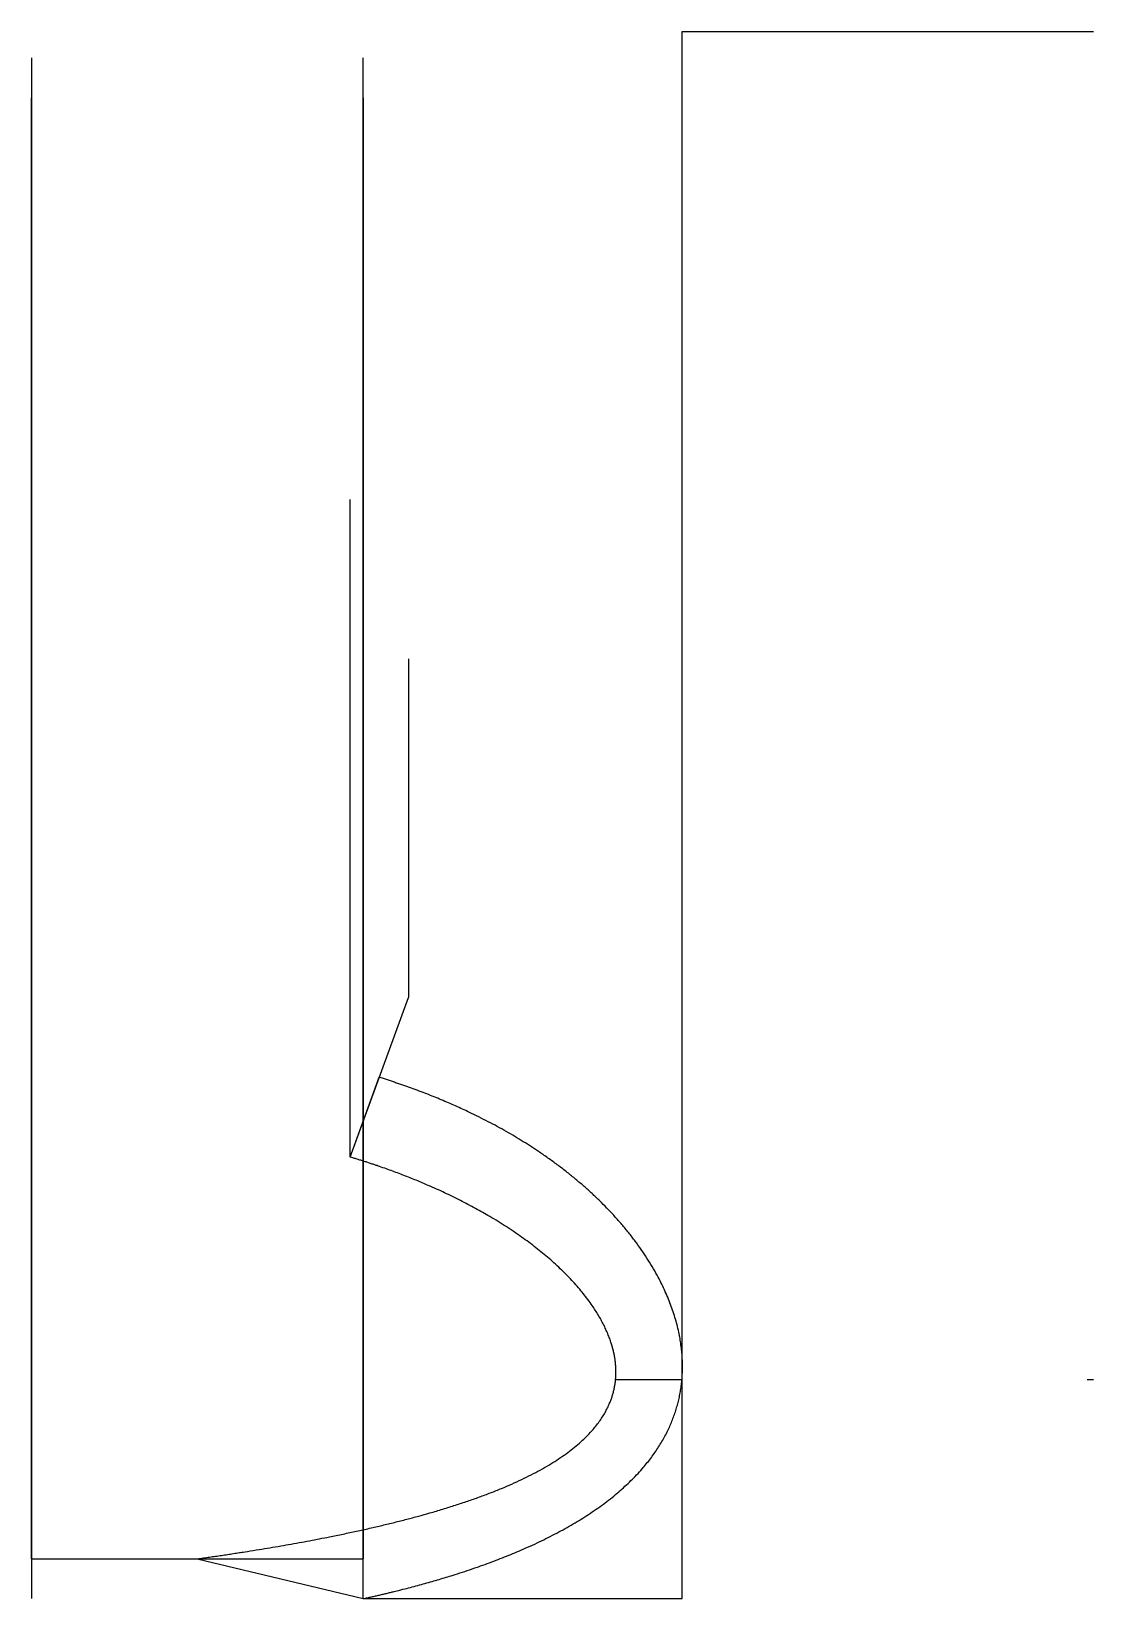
# Model space of a CAD drawing. Header units: millimetres. Extents: x -20 to 60, y -58 to 60.
import ezdxf

# ---------------------------------------------------------------- set-up
doc = ezdxf.new("R2010")
doc.units = ezdxf.units.MM
doc.layers.get('0').update_dxf_attribs({"linetype": 'CONTINUOUS'})

msp = doc.modelspace()

# ---------------------------------------------------------------- linework, layer by layer
for p, q in [((29, -58), (29, 60)), ((29, 60), (60, 60)), ((-20, 58), (-20, -58)), ((5, -58), (5, 58)), ((5, -58), (5, 58)), ((-20, -55), (-20, 55)), ((5, 55), (5, -55)), ((4, -24.75), (4, 24.75)), ((4, -24.75), (4, 24.75)), ((8.4, 12.75), (8.4, -12.75)), ((4, -24.75), (8.4, -12.75)), ((4, -24.75), (6.2, -18.75)), ((24, -41.49), (29, -41.49)), ((59.5, -41.49), (60, -41.49)), ((-20, -55), (5, -55)), ((-7.5, -55), (5, -58)), ((5, -58), (29, -58))]:
    msp.add_line(p, q)
for points in [[(5, -58), (6.79, -57.61), (10.23, -56.77), (14.92, -55.34), (20.24, -53.08), (25.21, -49.65), (28.36, -45.61), (29.54, -41.01), (28.68, -36), (25.84, -30.89), (21.14, -26.03), (15.99, -22.65), (11.38, -20.52), (7.98, -19.31), (6.2, -18.75)], [(-7.5, -55), (-5.32, -54.7), (-1.14, -54.06), (4.61, -53.02), (11.25, -51.42), (17.69, -49.02), (22.11, -46.15), (24.34, -42.79), (24.27, -38.99), (22, -34.94), (17.77, -30.98), (13.01, -28.13), (8.76, -26.31), (5.64, -25.24), (4, -24.75)]]:
    msp.add_open_spline(points, degree=5)

doc.saveas('drawing.dxf')
